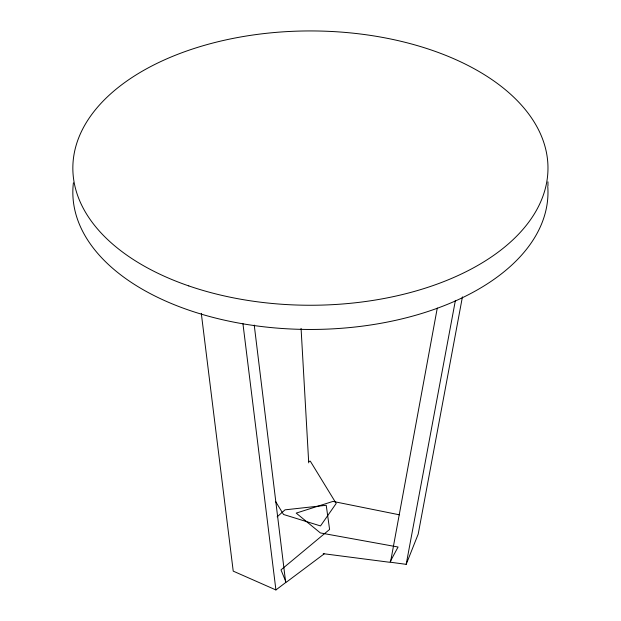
<?xml version="1.0" encoding="UTF-8"?>
<svg xmlns="http://www.w3.org/2000/svg" width="621" height="621" viewBox="0 0 621 621"><rect width="100%" height="100%" fill="white"/><g stroke="black" fill="none" stroke-linecap="round" stroke-linejoin="round"><path stroke-width="0.93" d="M437.277 308.063L390.493 562.238L406.188 564.342L418.197 534.114L462.428 296.861M406.188 564.342L455.395 300.409M277.145 516.835L285.008 509.849L326.235 505.284L329.596 529.441L280.995 569.884L286.118 582.366L324.162 553.885M201.297 313.372L233.224 571.134L275.918 589.95L285.691 582.537L254.23 325.055M308.412 461.527L310.29 461.139L336.194 503.452L320.514 525.933L283.525 514.475L275.553 501.457M323.215 553.668L389.833 562.3L398.069 547.023L320.358 532.927L296.209 513.109L332.965 501.411L399.513 514.832M242.92 323.533L275.918 589.95M301.076 328.385L308.722 462.855M547.955 181.844L547.955 185.958M547.776 186.634A237.571 137.163 0 0 1 307.139 329.448A237.571 137.163 0 0 1 73.402 182.853M188.8 285.924A237.571 137.163 0 0 0 547.955 169.983A237.571 137.163 0 0 0 194.474 48.376A237.571 137.163 0 0 0 188.8 285.924"/></g></svg>
